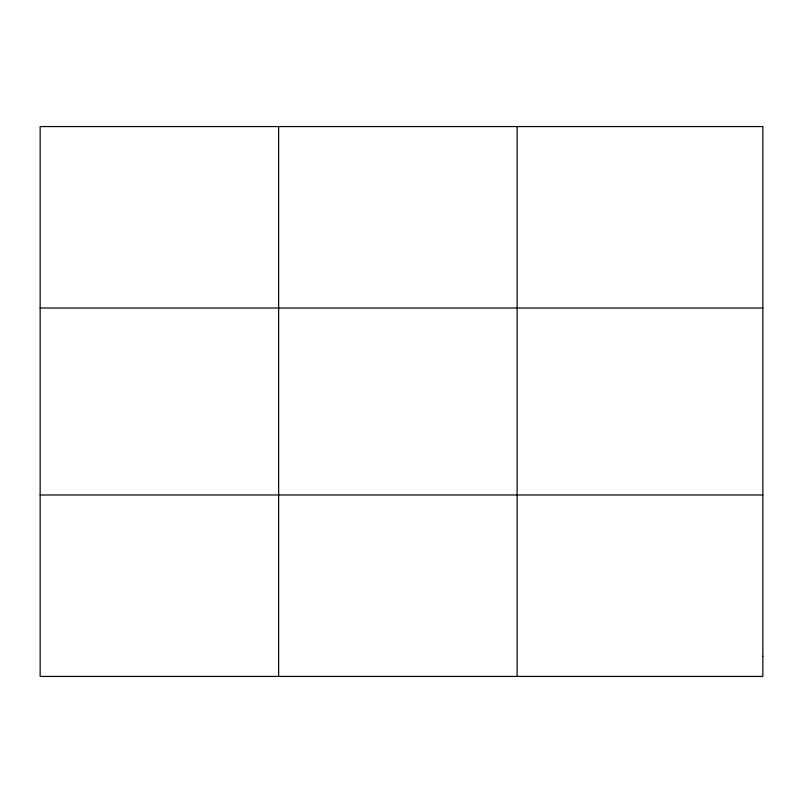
<?xml version="1.0" encoding="UTF-8"?>
<svg xmlns="http://www.w3.org/2000/svg" width="803" height="803" viewBox="0 0 803 803"><rect width="100%" height="100%" fill="white"/><g stroke="black" fill="none" stroke-linecap="round" stroke-linejoin="round"><path stroke-width="1.2" d="M278.641 676.437L278.641 126.563M517.132 676.437L517.132 126.563M40.15 308.021L762.85 308.021M40.15 494.979L762.85 494.979M762.85 656.282L762.85 676.437L40.15 676.437L40.15 126.563L762.85 126.563L762.85 656.282"/></g></svg>
